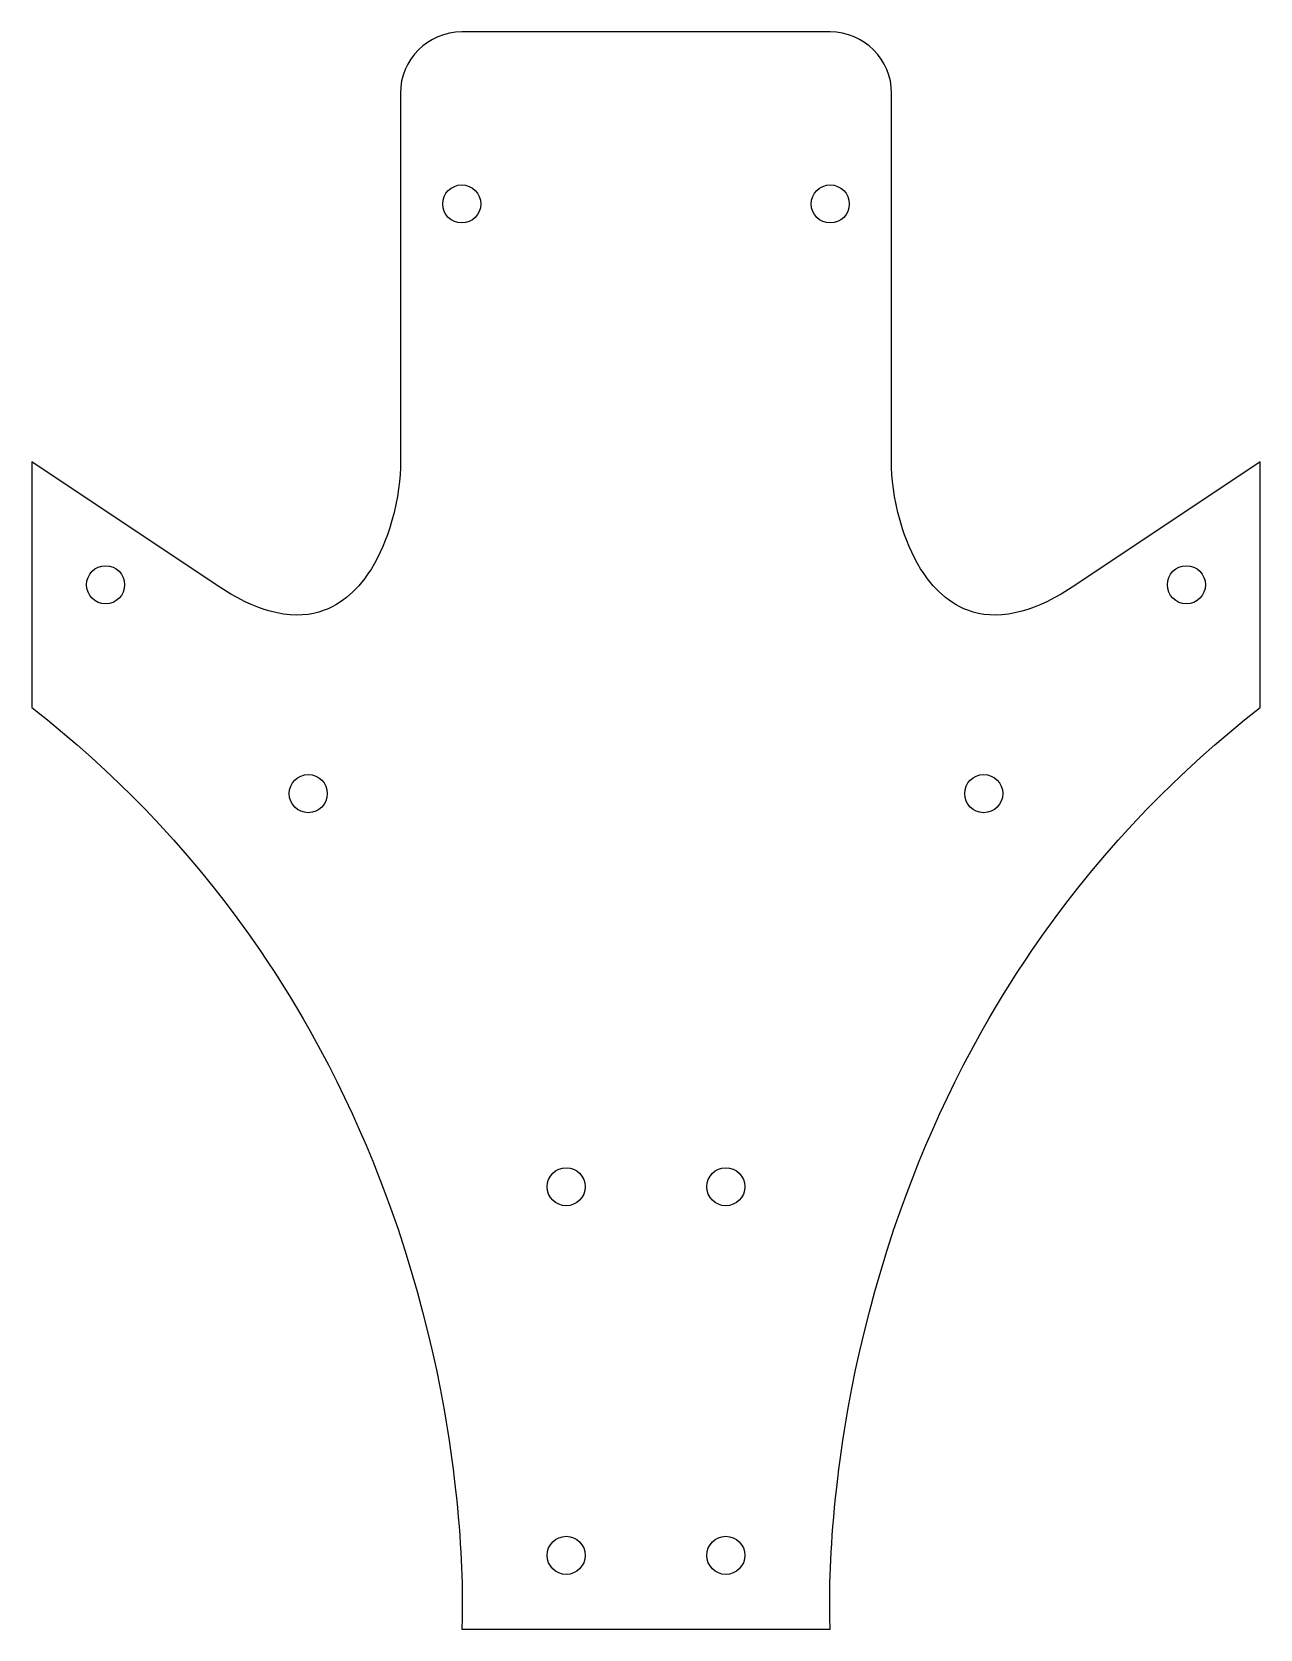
# Model space of a CAD drawing. Extents: x 0 to 100, y 0 to 130.
import ezdxf

# ---------------------------------------------------------------- set-up
doc = ezdxf.new("R2010")
doc.units = 0

msp = doc.modelspace()

# ---------------------------------------------------------------- linework, layer by layer
at = {"linetype": 'Continuous'}
msp.add_lwpolyline([(0, 75), (1.258344, 73.999713), (2.48632, 72.987728), (3.684298, 71.964574), (4.852647, 70.930775), (5.991735, 69.886861), (7.101932, 68.833356), (8.183608, 67.770788), (9.237131, 66.699685), (10.407158, 65.46579), (11.541448, 64.22222), (12.640552, 62.969763), (13.705021, 61.709204), (14.735405, 60.441329), (15.732257, 59.166926), (16.696126, 57.886781), (17.627565, 56.601679), (18.527125, 55.312409), (19.161641, 54.372588), (19.779798, 53.431279), (20.38181, 52.488787), (20.967886, 51.545413), (21.53824, 50.60146), (22.093084, 49.65723), (22.632629, 48.713026), (23.157088, 47.76915), (24.161594, 45.883593), (24.826188, 44.574672), (25.463381, 43.268959), (26.073743, 41.967267), (26.657846, 40.670412), (27.21626, 39.379208), (27.749557, 38.094471), (28.258307, 36.817015), (28.743082, 35.547654), (29.204452, 34.287203), (29.808497, 32.549888), (30.36988, 30.833592), (30.890139, 29.14051), (31.37081, 27.472837), (31.813432, 25.832766), (32.219542, 24.222491), (32.590678, 22.644208), (32.928378, 21.10011), (33.234179, 19.592392), (33.557417, 17.855592), (33.703844, 17.008652), (33.840569, 16.176629), (33.967911, 15.359977), (34.086192, 14.559155), (34.195731, 13.774618), (34.296848, 13.006824), (34.389864, 12.256228), (34.475097, 11.523288), (34.564906, 10.693244), (34.645115, 9.888444), (34.716229, 9.109608), (34.778752, 8.357455), (34.833187, 7.632704), (34.880039, 6.936076), (34.919813, 6.268289), (34.953012, 5.630063), (34.98014, 5.022118), (35.004735, 4.353765), (35.022588, 3.72852), (35.034492, 3.147518), (35.041242, 2.611893), (35.043633, 2.122778), (35.042458, 1.681306), (35.038513, 1.288611), (35.032592, 0.945828), (35.025488, 0.654088), (35.021457, 0.518692), (35.017437, 0.398563), (35.013552, 0.29388), (35.009926, 0.204818), (35.006682, 0.131554), (35.003944, 0.074264), (35.001835, 0.033124), (35.000479, 0.00831), (35, 0), (65, 0), (64.999521, 0.00831), (64.998165, 0.033124), (64.996056, 0.074264), (64.993318, 0.131554), (64.990074, 0.204818), (64.986448, 0.29388), (64.982563, 0.398563), (64.978543, 0.518692), (64.974512, 0.654088), (64.967408, 0.945828), (64.961487, 1.288611), (64.957542, 1.681306), (64.956367, 2.122778), (64.958758, 2.611893), (64.965508, 3.147518), (64.977412, 3.72852), (64.995265, 4.353765), (65.01986, 5.022118), (65.046988, 5.630063), (65.080187, 6.268289), (65.119961, 6.936076), (65.166813, 7.632704), (65.221248, 8.357455), (65.283771, 9.109608), (65.354885, 9.888444), (65.435094, 10.693244), (65.524903, 11.523288), (65.610136, 12.256228), (65.703152, 13.006824), (65.804269, 13.774618), (65.913808, 14.559155), (66.032089, 15.359977), (66.159431, 16.176629), (66.296156, 17.008652), (66.442583, 17.855592), (66.765821, 19.592392), (67.071622, 21.10011), (67.409322, 22.644208), (67.780458, 24.222491), (68.186568, 25.832766), (68.62919, 27.472837), (69.109861, 29.14051), (69.63012, 30.833592), (70.191503, 32.549888), (70.795548, 34.287203), (71.256918, 35.547654), (71.741693, 36.817015), (72.250443, 38.094471), (72.78374, 39.379208), (73.342154, 40.670412), (73.926257, 41.967267), (74.536619, 43.268959), (75.173812, 44.574672), (75.838406, 45.883593), (76.842912, 47.76915), (77.367371, 48.713026), (77.906916, 49.65723), (78.46176, 50.60146), (79.032114, 51.545413), (79.61819, 52.488787), (80.220202, 53.431279), (80.838359, 54.372588), (81.472875, 55.312409), (82.372435, 56.601679), (83.303874, 57.886781), (84.267743, 59.166926), (85.264595, 60.441329), (86.294979, 61.709204), (87.359448, 62.969763), (88.458552, 64.22222), (89.592842, 65.46579), (90.762869, 66.699685), (91.816392, 67.770788), (92.898068, 68.833356), (94.008265, 69.886861), (95.147353, 70.930775), (96.315702, 71.964574), (97.51368, 72.987728), (98.741656, 73.999713), (100, 75), (100, 95), (85, 85), (84.40025, 84.605145), (83.814962, 84.247925), (83.244004, 83.927402), (82.687243, 83.642637), (82.144545, 83.392691), (81.615778, 83.176627), (81.100808, 82.993504), (80.599503, 82.842385), (80.043143, 82.707662), (79.504258, 82.612113), (78.982649, 82.554337), (78.478118, 82.532933), (77.990466, 82.546499), (77.519493, 82.593635), (77.065002, 82.67294), (76.626794, 82.783012), (76.20467, 82.922451), (75.878417, 83.054205), (75.56223, 83.203139), (75.256006, 83.368537), (74.959643, 83.549681), (74.673041, 83.745853), (74.396096, 83.956337), (73.870775, 84.417369), (73.382865, 84.927039), (72.931553, 85.479608), (72.638751, 85.886263), (72.362993, 86.30897), (72.104004, 86.745796), (71.86151, 87.19481), (71.635238, 87.654079), (71.424913, 88.121671), (71.230262, 88.595655), (71.05101, 89.074099), (70.886885, 89.555071), (70.683183, 90.224821), (70.507492, 90.890522), (70.359075, 91.546971), (70.237193, 92.188965), (70.141109, 92.8113), (70.070086, 93.408774), (70.023385, 93.976184), (70.000269, 94.508327), (70, 95), (70, 125.001, 0.414096), (65.001, 130), (34.999, 130, 0.414096), (30, 125.001), (30, 95), (29.999731, 94.508327), (29.976615, 93.976184), (29.929914, 93.408774), (29.858891, 92.8113), (29.762807, 92.188965), (29.640925, 91.546971), (29.492508, 90.890522), (29.316817, 90.224821), (29.113115, 89.555071), (28.94899, 89.074099), (28.769738, 88.595655), (28.575087, 88.121671), (28.364762, 87.654079), (28.13849, 87.19481), (27.895996, 86.745796), (27.637007, 86.30897), (27.361249, 85.886263), (27.068447, 85.479608), (26.617135, 84.927039), (26.129225, 84.417369), (25.603904, 83.956337), (25.326959, 83.745853), (25.040357, 83.549681), (24.743994, 83.368537), (24.43777, 83.203139), (24.121583, 83.054205), (23.79533, 82.922451), (23.373206, 82.783012), (22.934998, 82.67294), (22.480507, 82.593635), (22.009534, 82.546499), (21.521882, 82.532933), (21.017351, 82.554337), (20.495742, 82.612113), (19.956857, 82.707662), (19.400497, 82.842385), (18.899192, 82.993504), (18.384222, 83.176627), (17.855455, 83.392691), (17.312757, 83.642637), (16.755996, 83.927402), (16.185038, 84.247925), (15.59975, 84.605145), (15, 85), (0, 95), (0, 75)], format="xyb", dxfattribs=at)
for centre in [(35, 116), (65, 116), (6, 85), (94, 85), (22.5, 68), (77.5, 68), (43.5, 36), (56.5, 36), (43.5, 6), (56.5, 6)]:
    msp.add_circle(centre, 1.55, dxfattribs=at)

doc.saveas('drawing.dxf')
